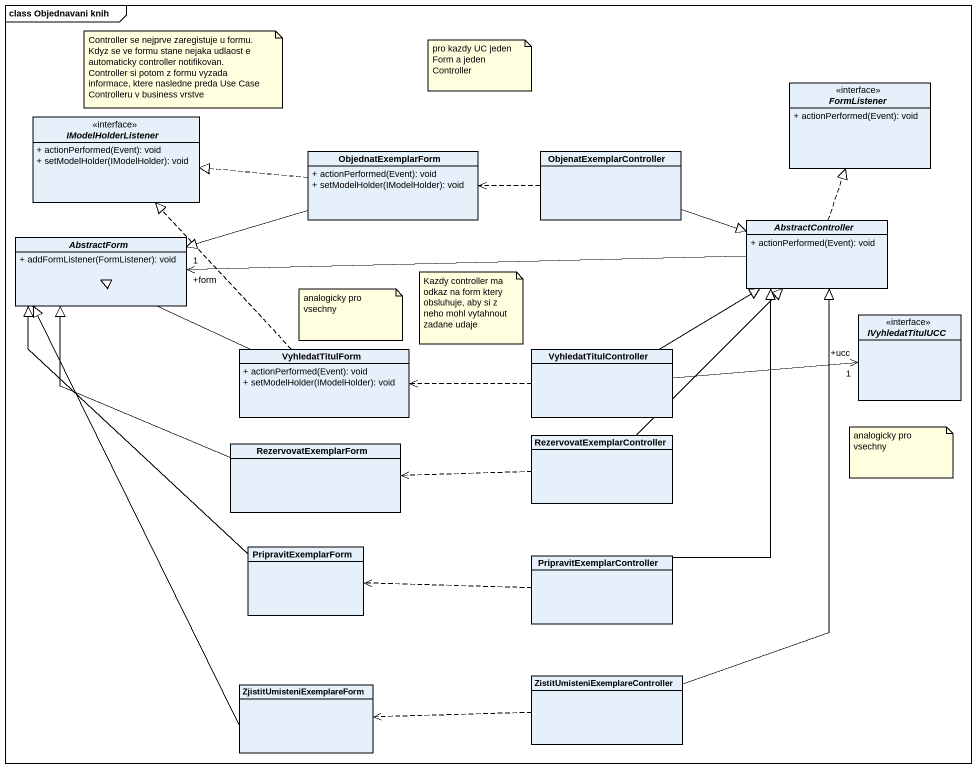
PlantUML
@startuml
mainframe class Objednavani knih
hide circle
hide empty members
skinparam classAttributeIconSize 0
interface IModelHolderListener <<interface>> {
  + actionPerformed(Event): void
  + setModelHolder(IModelHolder): void
}
interface FormListener <<interface>> {
  + actionPerformed(Event): void
}
class ObjednatExemplarForm {
  + actionPerformed(Event): void
  + setModelHolder(IModelHolder): void
}
class ObjenatExemplarController
abstract class AbstractController {
  + actionPerformed(Event): void
}
abstract class AbstractForm {
  + addFormListener(FormListener): void
}
class VyhledatTitulForm {
  + actionPerformed(Event): void
  + setModelHolder(IModelHolder): void
}
class VyhledatTitulController
interface IVyhledatTitulUCC <<interface>>
class RezervovatExemplarForm
class RezervovatExemplarController
class PripravitExemplarForm
class PripravitExemplarController
class ZjistitUmisteniExemplareForm
class "ZistitUmisteniExemplareController" as ZistitUmisteniExemplareContr
ObjednatExemplarForm .left.|> IModelHolderListener
ObjednatExemplarForm -left-|> AbstractForm
ObjenatExemplarController .left.> ObjednatExemplarForm
ObjenatExemplarController -right-|> AbstractController
AbstractController .up.|> FormListener
AbstractController -left-> "+form\n1" AbstractForm
VyhledatTitulForm .up.|> IModelHolderListener
VyhledatTitulForm -left-|> AbstractForm
VyhledatTitulController -up-|> AbstractController
VyhledatTitulController .left.> VyhledatTitulForm
VyhledatTitulController -right-> "+ucc\n1" IVyhledatTitulUCC
RezervovatExemplarForm -up-|> AbstractForm
RezervovatExemplarController -up-|> AbstractController
RezervovatExemplarController .left.> RezervovatExemplarForm
PripravitExemplarForm -up-|> AbstractForm
PripravitExemplarController -up-|> AbstractController
PripravitExemplarController .left.> PripravitExemplarForm
ZjistitUmisteniExemplareForm -up-|> AbstractForm
ZistitUmisteniExemplareContr -up-|> AbstractController
ZistitUmisteniExemplareContr .left.> ZjistitUmisteniExemplareForm
note as N1
  Controller se nejprve zaregistuje u formu. Kdyz se ve formu stane nejaka udlaost e automaticky controller notifikovan. Controller si potom z formu vyzada informace, ktere nasledne preda Use Case Controlleru v business vrstve
end note
note as N2
  pro kazdy UC jeden Form a jeden Controller
end note
note as N3
  Kazdy controller ma odkaz na form ktery obsluhuje, aby si z neho mohl vytahnout zadane udaje
end note
note as N4
  analogicky pro vsechny
end note
note as N5
  analogicky pro vsechny
end note
@enduml
